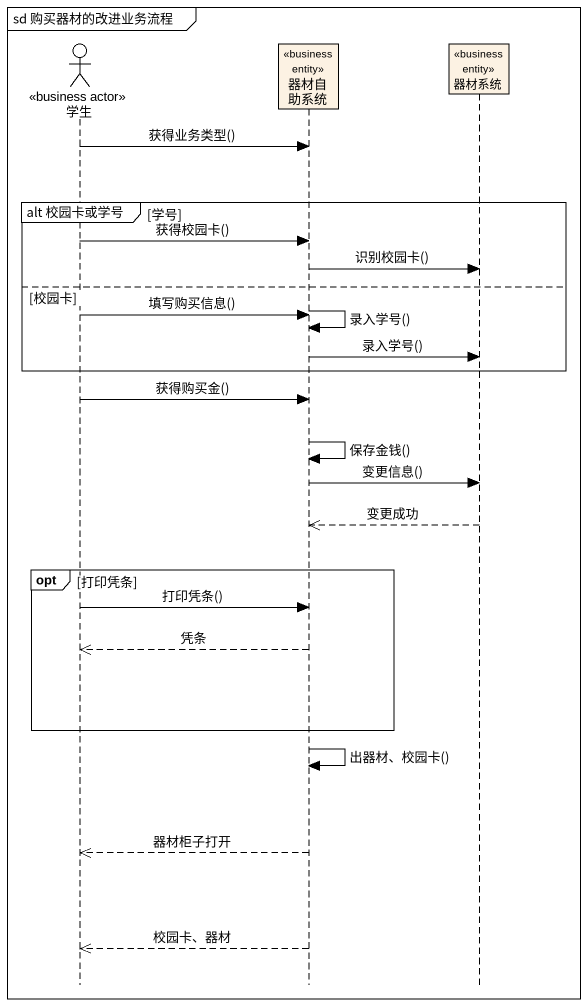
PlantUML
@startuml
mainframe sd 购买器材的改进业务流程
hide footbox
actor 学生 <<business actor>>
participant 器材自助系统 <<business entity>>
participant 器材系统 <<business entity>>

学生 -> 器材自助系统 : 获得业务类型()
group alt 校园卡或学号 [学号]
  学生 -> 器材自助系统 : 获得校园卡()
  器材自助系统 -> 器材系统 : 识别校园卡()
else 校园卡
  器材自助系统 -> 器材自助系统 : 录入学号()
  学生 -> 器材自助系统 : 填写购买信息()
  器材自助系统 -> 器材系统 : 录入学号()
end
学生 -> 器材自助系统 : 获得购买金()
器材自助系统 -> 器材自助系统 : 保存金钱()
器材自助系统 -> 器材系统 : 变更信息()
器材系统 -->> 器材自助系统 : 变更成功
opt 打印凭条
  学生 -> 器材自助系统 : 打印凭条()
  器材自助系统 -->> 学生 : 凭条
end
器材自助系统 -> 器材自助系统 : 出器材、校园卡()
器材自助系统 -->> 学生 : 器材柜子打开
器材自助系统 -->> 学生 : 校园卡、器材
@enduml
